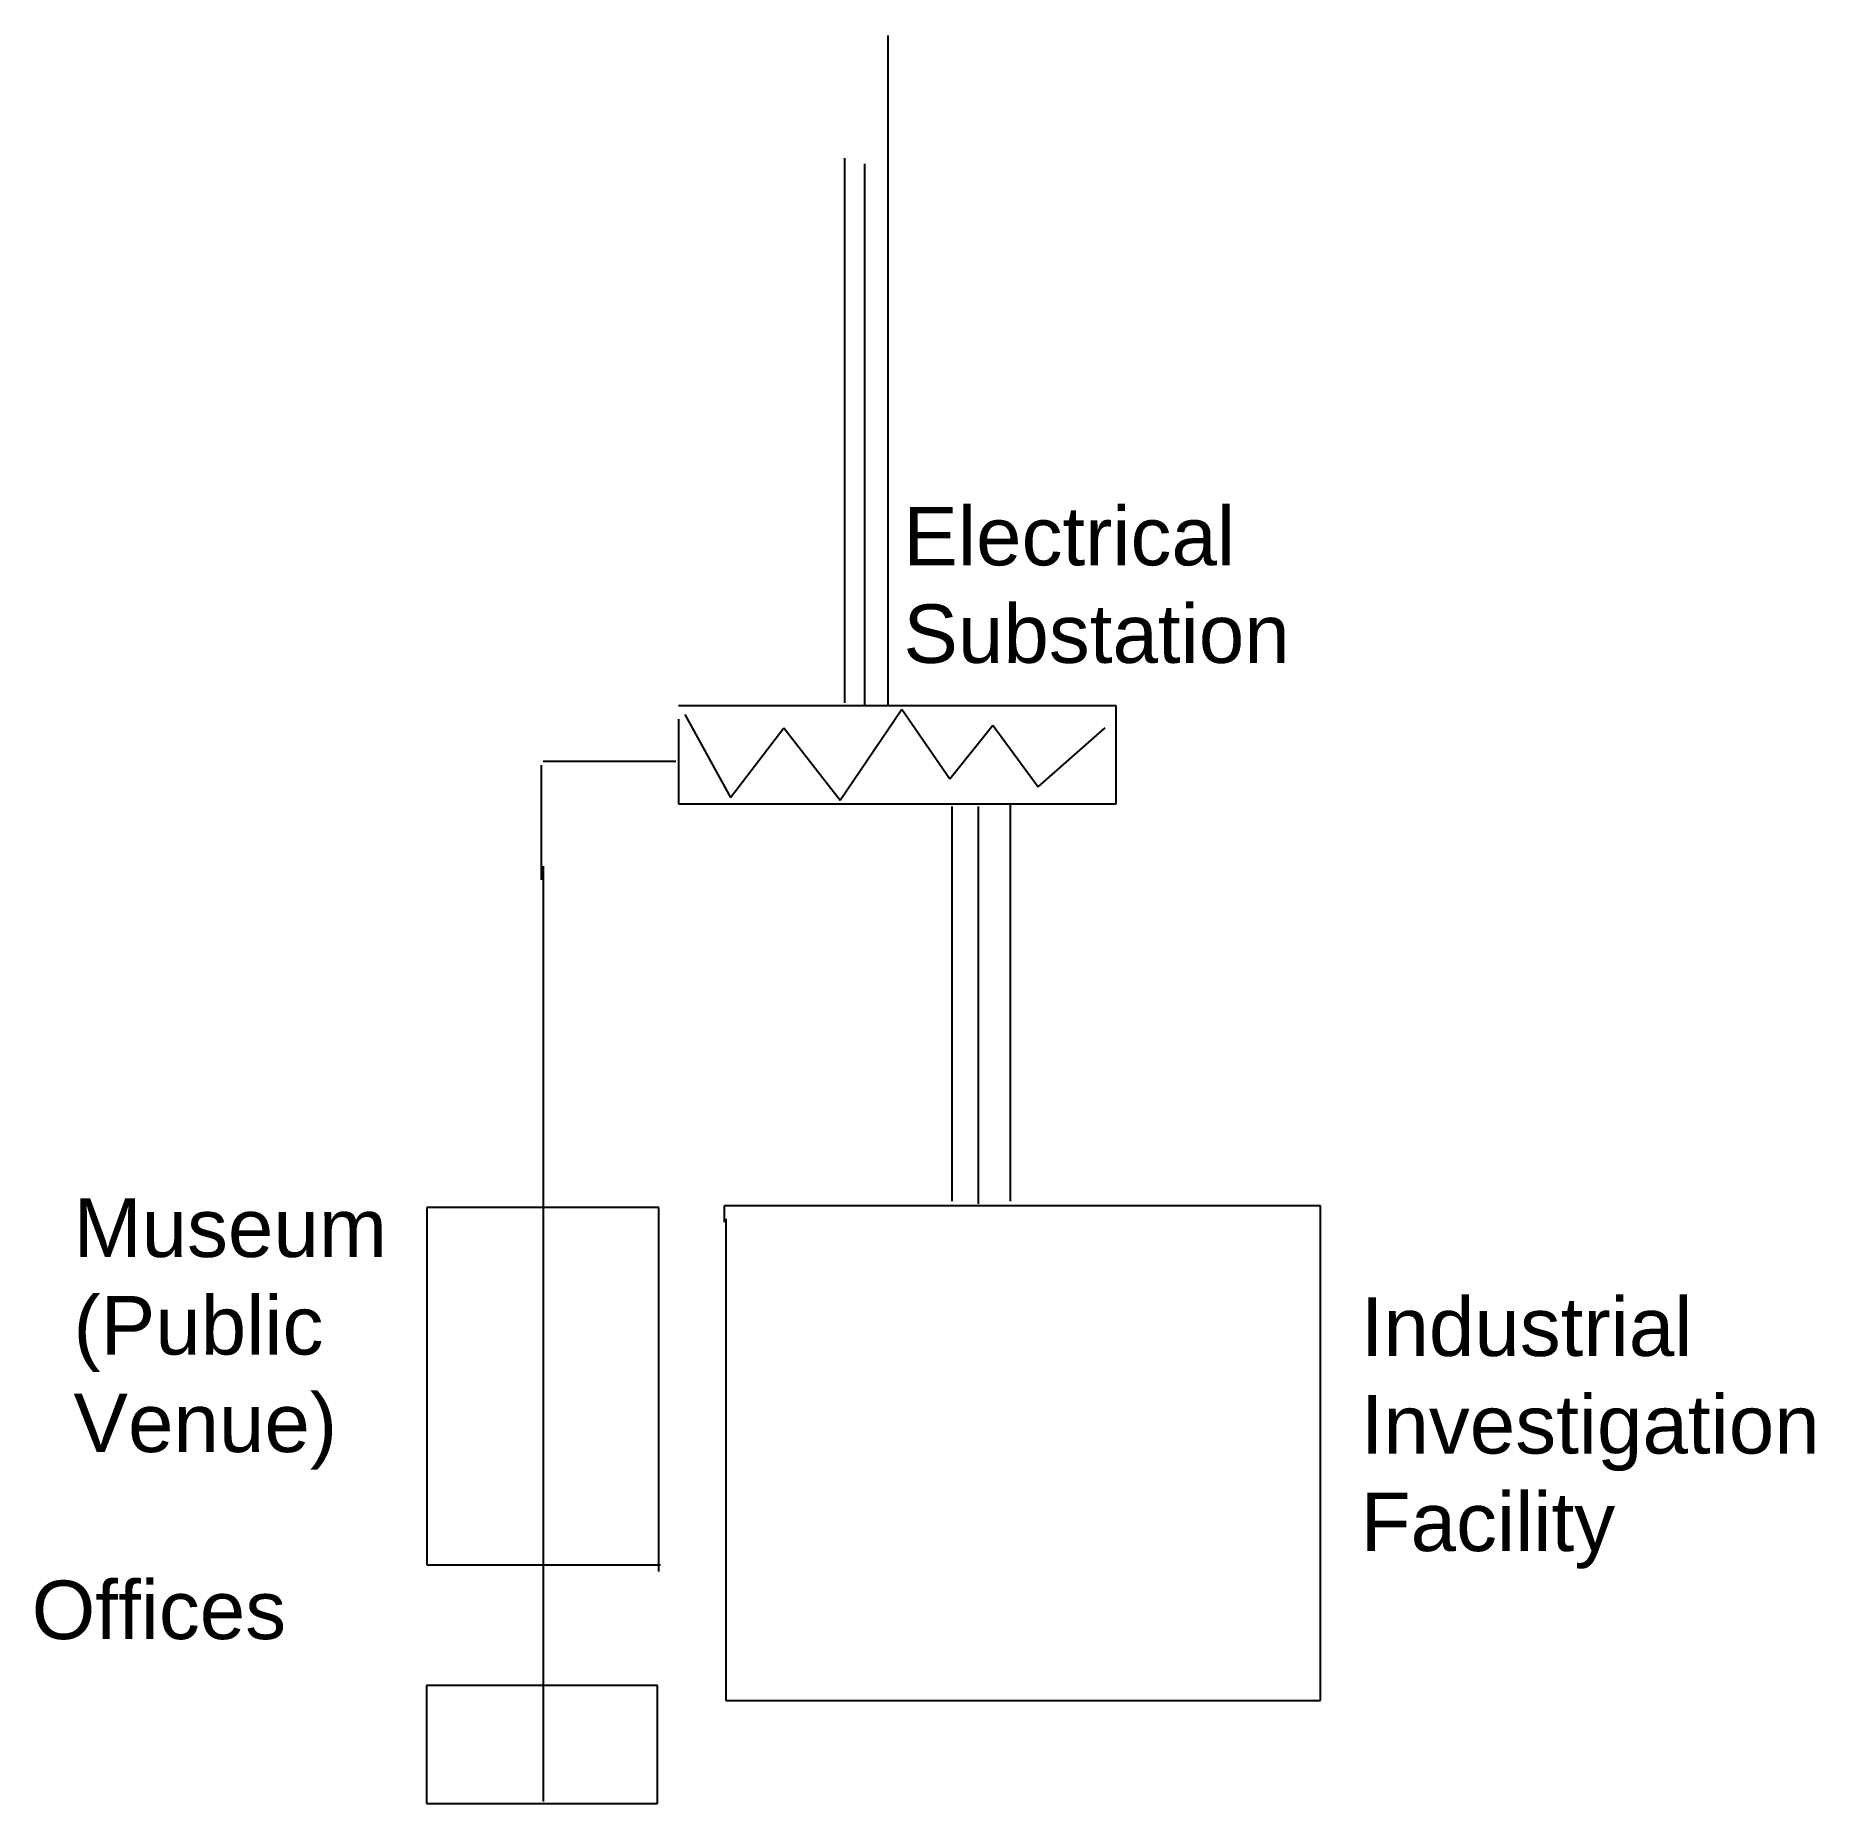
# Model space of a CAD drawing. Header units: inches. Extents: x 357 to 965, y 109 to 714.
import ezdxf

# ---------------------------------------------------------------- set-up
doc = ezdxf.new("R2010")
doc.units = ezdxf.units.IN
doc.header["$MEASUREMENT"] = 0
doc.styles.get("Standard").update_dxf_attribs({"font": 'arial.ttf'})

msp = doc.modelspace()

# ---------------------------------------------------------------- linework, layer by layer
for p, q in [((648.21, 484.5), (648.21, 713.62)), ((633.49, 485.51), (633.49, 671.76)), ((640.28, 484.54), (640.28, 669.82)), ((726.15, 484.5), (576.62, 484.5)), ((578.82, 481.5), (594.36, 453.18)), ((631.86, 452.26), (652.89, 483.33)), ((652.89, 483.33), (669.35, 459.57)), ((726.15, 451), (726.15, 484.5)), ((576.62, 479.97), (576.62, 451)), ((594.36, 453.18), (612.65, 476.93)), ((612.65, 476.93), (631.86, 452.26)), ((669.35, 459.57), (683.98, 477.85)), ((683.98, 477.85), (699.52, 456.83)), ((699.52, 456.83), (722.38, 476.93)), ((529.84, 425.03), (529.84, 464.27)), ((575.71, 465.48), (530.4, 465.48)), ((576.62, 451), (726.15, 451)), ((669.96, 450.09), (669.96, 315.15)), ((679.02, 450.09), (679.02, 314.25)), ((689.9, 451), (689.9, 315.15)), ((530.4, 429.68), (530.4, 110)), ((569.92, 313.02), (490.64, 313.02)), ((490.64, 313.02), (490.64, 190.84)), ((569.92, 188.61), (569.92, 313.02)), ((796.02, 313.58), (592.25, 313.58)), ((592.25, 313.58), (592.25, 308)), ((796.02, 144.53), (796.02, 313.58)), ((592.81, 309.11), (592.81, 144.53)), ((490.64, 190.84), (570.47, 190.84)), ((490.5, 149.63), (490.5, 109.3)), ((569.49, 149.63), (490.5, 149.63)), ((569.49, 109.3), (569.49, 149.63)), ((592.81, 144.53), (796.02, 144.53)), ((490.5, 109.3), (569.49, 109.3))]:
    msp.add_line(p, q)

# ---------------------------------------------------------------- texts
at = {"char_height": 20, "attachment_point": 1}
for s, insert in [('Electrical Substation', (653.46, 552.52)), ('Museum (Public Venue)', (369.88, 316.09)), ('Industrial Investigation Facility', (809.73, 282.25)), ('Offices', (355.6, 185.48))]:
    msp.add_mtext_dynamic_manual_height_columns(s, width=131.674, gutter_width=1, heights=[0], dxfattribs=dict(at, insert=insert))

doc.saveas('drawing.dxf')
